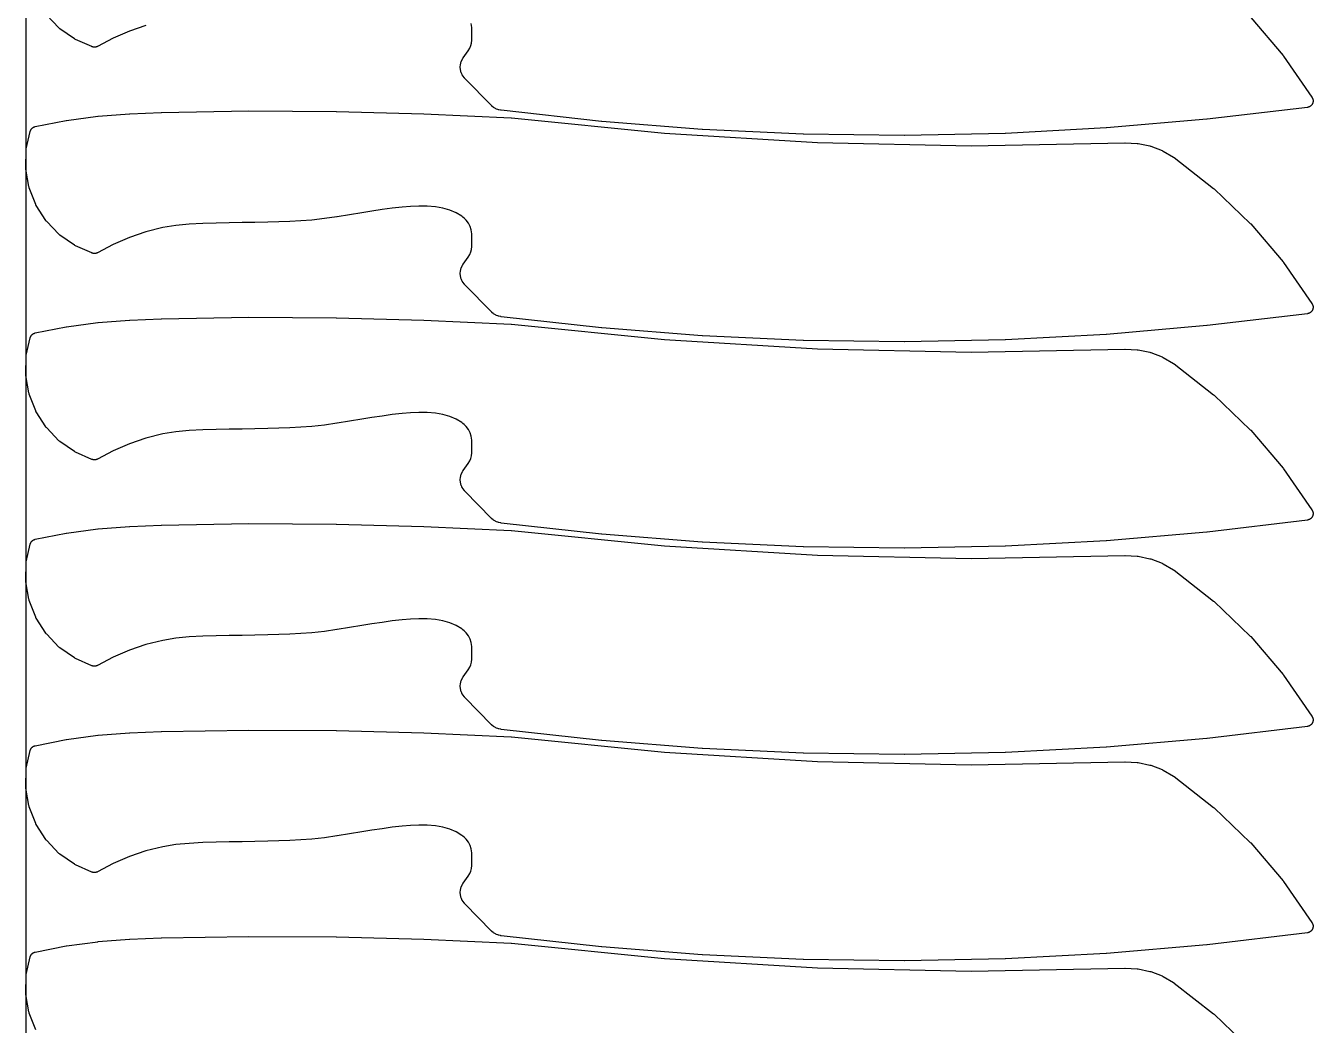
# Model space of a CAD drawing. Header units: metres. Extents: x 0 to 3000, y 0 to 1240.
# Drawn here: x 0 to 399.4, y 620 to 930 of the extents above; entities that cross this region are included whole.
import ezdxf

# ---------------------------------------------------------------- set-up
doc = ezdxf.new("R2010")
doc.units = ezdxf.units.M

msp = doc.modelspace()

# ---------------------------------------------------------------- linework, layer by layer
at = {"color": 7}
msp.add_lwpolyline([(0, 0), (3000, 0), (3000, 1240), (0, 1240), (0, 0)], close=True, dxfattribs=at)
at = {"color": 1}
for points in [[(37.29, 930.08), (32.15, 928.3), (27.14, 926.12), (22.24, 923.58), (22.23, 923.57), (22.23, 923.57), (22.14, 923.53), (22.06, 923.5), (22.05, 923.49), (22.05, 923.49), (21.96, 923.46), (21.87, 923.43), (21.87, 923.43), (21.86, 923.43), (21.77, 923.41), (21.68, 923.39), (21.68, 923.39), (21.67, 923.38), (21.58, 923.37), (21.49, 923.36), (21.48, 923.36), (21.48, 923.36), (21.38, 923.36), (21.29, 923.35), (21.28, 923.35), (21.28, 923.35), (21.19, 923.36), (21.09, 923.37), (21.09, 923.37), (21.08, 923.37), (20.99, 923.38), (20.9, 923.4), (20.9, 923.4), (20.89, 923.4), (20.8, 923.42), (20.71, 923.45), (20.71, 923.45), (20.7, 923.45), (20.61, 923.48), (20.53, 923.51), (20.52, 923.52), (20.52, 923.52), (15.44, 925.73), (15.27, 925.82), (15.1, 925.92), (10.6, 929.05), (10.44, 929.17), (10.3, 929.31), (6.5, 933.26)], [(380, 932.55), (390.05, 920.76), (390.17, 920.6), (399, 907.82), (399.05, 907.74), (399.1, 907.66), (399.1, 907.65), (399.1, 907.65), (399.15, 907.57), (399.19, 907.48), (399.19, 907.48), (399.19, 907.47), (399.22, 907.39), (399.26, 907.3), (399.26, 907.29), (399.26, 907.29), (399.28, 907.2), (399.31, 907.11), (399.31, 907.1), (399.31, 907.1), (399.33, 907.01), (399.34, 906.92), (399.34, 906.91), (399.34, 906.91), (399.35, 906.81), (399.35, 906.72), (399.35, 906.71), (399.35, 906.71), (399.35, 906.62), (399.35, 906.52), (399.35, 906.52), (399.35, 906.51), (399.34, 906.42), (399.32, 906.33), (399.32, 906.32), (399.32, 906.32), (399.3, 906.23), (399.28, 906.14), (399.28, 906.13), (399.28, 906.13), (399.25, 906.04), (399.22, 905.95), (399.22, 905.95), (399.21, 905.94), (399.18, 905.86), (399.14, 905.77), (399.14, 905.77), (399.13, 905.76), (399.09, 905.68), (399.04, 905.6), (399.04, 905.6), (399.03, 905.59), (398.98, 905.52), (398.93, 905.44), (398.92, 905.44), (398.92, 905.43), (398.86, 905.36), (398.8, 905.29), (398.79, 905.29), (398.79, 905.29), (398.72, 905.22), (398.66, 905.16), (398.65, 905.16), (398.65, 905.15), (398.57, 905.1), (398.5, 905.04), (398.5, 905.04), (398.49, 905.03), (398.41, 904.98), (398.33, 904.93), (398.33, 904.93), (398.32, 904.93), (398.24, 904.89), (398.16, 904.85), (398.15, 904.85), (398.15, 904.84), (398.06, 904.81), (397.97, 904.78), (397.97, 904.78), (397.96, 904.77), (397.88, 904.75), (397.79, 904.73), (397.78, 904.72), (397.78, 904.72), (397.68, 904.71), (397.59, 904.69), (366.48, 900.98), (366.42, 900.98), (335.23, 898.29), (335.17, 898.29), (303.93, 896.63), (303.86, 896.63), (272.59, 896), (272.52, 896), (241.25, 896.4), (241.18, 896.4), (209.93, 897.82), (209.86, 897.83), (178.66, 900.28), (178.59, 900.29), (147.46, 903.77), (147.46, 903.77), (147.45, 903.77), (147.36, 903.78), (147.26, 903.8), (147.26, 903.8), (147.26, 903.8), (146.77, 903.9), (146.61, 903.94), (146.45, 904), (145.99, 904.18), (145.84, 904.25), (145.69, 904.33), (145.27, 904.59), (145.13, 904.68), (145, 904.78), (144.62, 905.11), (144.56, 905.17), (144.5, 905.22), (136.22, 913.65), (136.17, 913.71), (136.12, 913.76), (136.12, 913.76), (136.1, 913.78), (136.09, 913.79), (136.04, 913.86), (136, 913.92), (135.4, 914.79), (135.31, 914.94), (135.23, 915.1), (135.16, 915.26), (135.11, 915.43), (134.86, 916.42), (134.82, 916.64), (134.8, 916.87), (134.81, 917.1), (134.9, 918.12), (134.92, 918.29), (134.96, 918.47), (135.02, 918.63), (135.08, 918.79), (135.53, 919.75), (135.57, 919.82), (135.61, 919.89), (135.62, 919.9), (135.63, 919.92), (135.67, 919.99), (135.71, 920.05), (137.29, 922.27), (137.76, 923.05), (138.08, 923.83), (138.27, 924.65), (138.34, 925.56), (138.34, 929.43), (138.22, 930.68)], [(3.09, 618.58), (1.08, 623.74), (1.02, 623.93), (0.98, 624.12), (0.03, 629.52), (0.01, 629.71), (0, 629.91), (0.12, 635.39), (0.14, 635.59), (0.17, 635.78), (1.38, 641.18), (1.4, 641.26), (1.41, 641.33), (1.42, 641.35), (1.43, 641.37), (1.46, 641.44), (1.48, 641.51), (1.49, 641.53), (1.5, 641.56), (1.53, 641.62), (1.56, 641.69), (1.58, 641.71), (1.59, 641.73), (1.63, 641.79), (1.66, 641.86), (1.68, 641.88), (1.69, 641.9), (1.74, 641.96), (1.78, 642.02), (1.8, 642.03), (1.81, 642.05), (1.86, 642.11), (1.91, 642.16), (1.93, 642.18), (1.95, 642.2), (2, 642.24), (2.06, 642.29), (2.08, 642.31), (2.1, 642.32), (2.16, 642.37), (2.22, 642.41), (2.24, 642.42), (2.26, 642.44), (2.32, 642.47), (2.38, 642.51), (2.41, 642.52), (2.43, 642.53), (2.49, 642.56), (2.56, 642.6), (2.58, 642.6), (2.61, 642.61), (2.68, 642.64), (2.75, 642.66), (2.77, 642.67), (2.79, 642.68), (2.86, 642.69), (2.94, 642.71), (12.53, 644.63), (12.67, 644.65), (22.33, 645.92), (22.43, 645.93), (32.16, 646.69), (32.24, 646.7), (42.03, 647.1), (42.06, 647.1), (42.08, 647.1), (69.18, 647.57), (69.23, 647.57), (96.33, 647.44), (96.37, 647.44), (123.46, 646.72), (123.51, 646.72), (150.58, 645.41), (150.63, 645.41), (150.68, 645.41), (198.12, 640.67), (245.65, 637.8), (293.26, 636.8), (340.92, 637.67), (340.98, 637.67), (341.05, 637.67), (344.78, 637.51), (344.95, 637.49), (345.11, 637.47), (348.74, 636.71), (348.9, 636.67), (349.06, 636.62), (352.52, 635.28), (352.67, 635.21), (352.82, 635.14), (356.05, 633.25), (356.07, 633.23), (356.1, 633.21), (356.16, 633.17), (356.21, 633.14), (356.24, 633.12), (356.26, 633.1), (368.51, 623.55), (368.67, 623.41), (379.86, 612.7)]]:
    msp.add_lwpolyline(points, dxfattribs=at)
for points in [[(136.12, 849.76), (136.1, 849.78), (136.09, 849.79), (136.04, 849.86), (136, 849.92), (135.4, 850.79), (135.31, 850.94), (135.23, 851.1), (135.16, 851.26), (135.11, 851.43), (134.86, 852.42), (134.82, 852.64), (134.8, 852.87), (134.81, 853.1), (134.9, 854.12), (134.92, 854.29), (134.96, 854.47), (135.02, 854.63), (135.08, 854.79), (135.53, 855.75), (135.57, 855.82), (135.61, 855.89), (135.62, 855.9), (135.63, 855.92), (135.67, 855.99), (135.71, 856.05), (137.29, 858.27), (137.76, 859.05), (138.08, 859.83), (138.27, 860.65), (138.34, 861.56), (138.34, 865.43), (138.22, 866.68), (137.9, 867.77), (137.37, 868.78), (136.61, 869.75), (136.33, 870.03), (135.98, 870.35), (135.63, 870.65), (135.32, 870.9), (133.5, 872.02), (131.52, 872.85), (129.37, 873.45), (127.13, 873.84), (124.56, 874.06), (121.99, 874.09), (119.39, 873.98), (116.77, 873.75), (113.65, 873.39), (110.53, 872.96), (107.4, 872.47), (104.26, 871.96), (100.42, 871.32), (100.41, 871.32), (96.56, 870.71), (96.53, 870.71), (92.68, 870.17), (92.63, 870.17), (88.76, 869.74), (88.7, 869.73), (85.34, 869.47), (85.29, 869.46), (81.93, 869.28), (81.89, 869.28), (78.52, 869.16), (78.5, 869.16), (75.13, 869.08), (75.12, 869.08), (71.11, 869), (71.11, 869), (67.11, 868.93), (63.11, 868.86), (59.11, 868.77), (54.89, 868.65), (50.71, 868.42), (46.58, 868.02), (42.54, 867.38), (37.29, 866.08), (32.15, 864.3), (27.14, 862.12), (22.24, 859.58), (22.23, 859.57), (22.23, 859.57), (22.14, 859.53), (22.06, 859.5), (22.05, 859.49), (22.05, 859.49), (21.96, 859.46), (21.87, 859.43), (21.87, 859.43), (21.86, 859.43), (21.77, 859.41), (21.68, 859.39), (21.68, 859.39), (21.67, 859.38), (21.58, 859.37), (21.49, 859.36), (21.48, 859.36), (21.48, 859.36), (21.38, 859.36), (21.29, 859.35), (21.28, 859.35), (21.28, 859.35), (21.19, 859.36), (21.09, 859.37), (21.09, 859.37), (21.08, 859.37), (20.99, 859.38), (20.9, 859.4), (20.9, 859.4), (20.89, 859.4), (20.8, 859.42), (20.71, 859.45), (20.71, 859.45), (20.7, 859.45), (20.61, 859.48), (20.53, 859.51), (20.52, 859.52), (20.52, 859.52), (15.44, 861.73), (15.27, 861.82), (15.1, 861.92), (10.6, 865.05), (10.44, 865.17), (10.3, 865.31), (6.5, 869.26), (6.37, 869.41), (6.25, 869.57), (3.27, 874.23), (3.17, 874.4), (3.09, 874.58), (1.08, 879.74), (1.02, 879.93), (0.98, 880.12), (0.03, 885.52), (0.01, 885.71), (0, 885.91), (0.12, 891.39), (0.14, 891.59), (0.17, 891.78), (1.38, 897.18), (1.4, 897.26), (1.41, 897.33), (1.42, 897.35), (1.43, 897.37), (1.46, 897.44), (1.48, 897.51), (1.49, 897.53), (1.5, 897.56), (1.53, 897.62), (1.56, 897.69), (1.58, 897.71), (1.59, 897.73), (1.63, 897.79), (1.66, 897.86), (1.68, 897.88), (1.69, 897.9), (1.74, 897.96), (1.78, 898.02), (1.8, 898.03), (1.81, 898.05), (1.86, 898.11), (1.91, 898.16), (1.93, 898.18), (1.95, 898.2), (2, 898.24), (2.06, 898.29), (2.08, 898.31), (2.1, 898.32), (2.16, 898.37), (2.22, 898.41), (2.24, 898.42), (2.26, 898.44), (2.32, 898.47), (2.38, 898.51), (2.41, 898.52), (2.43, 898.53), (2.49, 898.56), (2.56, 898.6), (2.58, 898.6), (2.61, 898.61), (2.68, 898.64), (2.75, 898.66), (2.77, 898.67), (2.79, 898.68), (2.86, 898.69), (2.94, 898.71), (12.53, 900.63), (12.67, 900.65), (22.33, 901.92), (22.43, 901.93), (32.16, 902.69), (32.24, 902.7), (42.03, 903.1), (42.06, 903.1), (42.08, 903.1), (69.18, 903.57), (69.23, 903.57), (96.33, 903.44), (96.37, 903.44), (123.46, 902.72), (123.51, 902.72), (150.58, 901.41), (150.63, 901.41), (150.68, 901.41), (198.12, 896.67), (245.65, 893.8), (293.26, 892.8), (340.92, 893.67), (340.98, 893.67), (341.05, 893.67), (344.78, 893.51), (344.95, 893.49), (345.11, 893.47), (348.74, 892.71), (348.9, 892.67), (349.06, 892.62), (352.52, 891.28), (352.67, 891.21), (352.82, 891.14), (356.05, 889.25), (356.07, 889.23), (356.1, 889.21), (356.16, 889.17), (356.21, 889.14), (356.24, 889.12), (356.26, 889.1), (368.51, 879.55), (368.67, 879.41), (379.86, 868.7), (380, 868.55), (390.05, 856.76), (390.17, 856.6), (399, 843.82), (399.05, 843.74), (399.1, 843.66), (399.1, 843.65), (399.1, 843.65), (399.15, 843.57), (399.19, 843.48), (399.19, 843.48), (399.19, 843.47), (399.22, 843.39), (399.26, 843.3), (399.26, 843.29), (399.26, 843.29), (399.28, 843.2), (399.31, 843.11), (399.31, 843.1), (399.31, 843.1), (399.33, 843.01), (399.34, 842.92), (399.34, 842.91), (399.34, 842.91), (399.35, 842.81), (399.35, 842.72), (399.35, 842.71), (399.35, 842.71), (399.35, 842.62), (399.35, 842.52), (399.35, 842.52), (399.35, 842.51), (399.34, 842.42), (399.32, 842.33), (399.32, 842.32), (399.32, 842.32), (399.3, 842.23), (399.28, 842.14), (399.28, 842.13), (399.28, 842.13), (399.25, 842.04), (399.22, 841.95), (399.22, 841.95), (399.21, 841.94), (399.18, 841.86), (399.14, 841.77), (399.14, 841.77), (399.13, 841.76), (399.09, 841.68), (399.04, 841.6), (399.04, 841.6), (399.03, 841.59), (398.98, 841.52), (398.93, 841.44), (398.92, 841.44), (398.92, 841.43), (398.86, 841.36), (398.8, 841.29), (398.79, 841.29), (398.79, 841.29), (398.72, 841.22), (398.66, 841.16), (398.65, 841.16), (398.65, 841.15), (398.57, 841.1), (398.5, 841.04), (398.5, 841.04), (398.49, 841.03), (398.41, 840.98), (398.33, 840.93), (398.33, 840.93), (398.32, 840.93), (398.24, 840.89), (398.16, 840.85), (398.15, 840.85), (398.15, 840.84), (398.06, 840.81), (397.97, 840.78), (397.97, 840.78), (397.96, 840.77), (397.88, 840.75), (397.79, 840.73), (397.78, 840.72), (397.78, 840.72), (397.68, 840.71), (397.59, 840.69), (366.48, 836.98), (366.42, 836.98), (335.23, 834.29), (335.17, 834.29), (303.93, 832.63), (303.86, 832.63), (272.59, 832), (272.52, 832), (241.25, 832.4), (241.18, 832.4), (209.93, 833.82), (209.86, 833.83), (178.66, 836.28), (178.59, 836.29), (147.46, 839.77), (147.46, 839.77), (147.45, 839.77), (147.36, 839.78), (147.26, 839.8), (147.26, 839.8), (147.26, 839.8), (146.77, 839.9), (146.61, 839.94), (146.45, 840), (145.99, 840.18), (145.84, 840.25), (145.69, 840.33), (145.27, 840.59), (145.13, 840.68), (145, 840.78), (144.62, 841.11), (144.56, 841.17), (144.5, 841.22), (136.22, 849.65), (136.17, 849.71), (136.12, 849.76)], [(136.12, 785.76), (136.1, 785.78), (136.09, 785.79), (136.04, 785.86), (136, 785.92), (135.4, 786.79), (135.31, 786.94), (135.23, 787.1), (135.16, 787.26), (135.11, 787.43), (134.86, 788.42), (134.82, 788.64), (134.8, 788.87), (134.81, 789.1), (134.9, 790.12), (134.92, 790.29), (134.96, 790.47), (135.02, 790.63), (135.08, 790.79), (135.53, 791.75), (135.57, 791.82), (135.61, 791.89), (135.62, 791.9), (135.63, 791.92), (135.67, 791.99), (135.71, 792.05), (137.29, 794.27), (137.76, 795.05), (138.08, 795.83), (138.27, 796.65), (138.34, 797.56), (138.34, 801.43), (138.22, 802.68), (137.9, 803.77), (137.37, 804.78), (136.61, 805.75), (136.33, 806.03), (135.98, 806.35), (135.63, 806.65), (135.32, 806.9), (133.5, 808.02), (131.52, 808.85), (129.37, 809.45), (127.13, 809.84), (124.56, 810.06), (121.99, 810.09), (119.39, 809.98), (116.77, 809.75), (113.65, 809.39), (110.53, 808.96), (107.4, 808.47), (104.26, 807.96), (100.42, 807.32), (100.41, 807.32), (96.56, 806.71), (96.53, 806.71), (92.68, 806.17), (92.63, 806.17), (88.76, 805.74), (88.7, 805.73), (85.34, 805.47), (85.29, 805.46), (81.93, 805.28), (81.89, 805.28), (78.52, 805.16), (78.5, 805.16), (75.13, 805.08), (75.12, 805.08), (71.11, 805), (71.11, 805), (67.11, 804.93), (63.11, 804.86), (59.11, 804.77), (54.89, 804.65), (50.71, 804.42), (46.58, 804.02), (42.54, 803.38), (37.29, 802.08), (32.15, 800.3), (27.14, 798.12), (22.24, 795.58), (22.23, 795.57), (22.23, 795.57), (22.14, 795.53), (22.06, 795.5), (22.05, 795.49), (22.05, 795.49), (21.96, 795.46), (21.87, 795.43), (21.87, 795.43), (21.86, 795.43), (21.77, 795.41), (21.68, 795.39), (21.68, 795.39), (21.67, 795.38), (21.58, 795.37), (21.49, 795.36), (21.48, 795.36), (21.48, 795.36), (21.38, 795.36), (21.29, 795.35), (21.28, 795.35), (21.28, 795.35), (21.19, 795.36), (21.09, 795.37), (21.09, 795.37), (21.08, 795.37), (20.99, 795.38), (20.9, 795.4), (20.9, 795.4), (20.89, 795.4), (20.8, 795.42), (20.71, 795.45), (20.71, 795.45), (20.7, 795.45), (20.61, 795.48), (20.53, 795.51), (20.52, 795.52), (20.52, 795.52), (15.44, 797.73), (15.27, 797.82), (15.1, 797.92), (10.6, 801.05), (10.44, 801.17), (10.3, 801.31), (6.5, 805.26), (6.37, 805.41), (6.25, 805.57), (3.27, 810.23), (3.17, 810.4), (3.09, 810.58), (1.08, 815.74), (1.02, 815.93), (0.98, 816.12), (0.03, 821.52), (0.01, 821.71), (0, 821.91), (0.12, 827.39), (0.14, 827.59), (0.17, 827.78), (1.38, 833.18), (1.4, 833.26), (1.41, 833.33), (1.42, 833.35), (1.43, 833.37), (1.46, 833.44), (1.48, 833.51), (1.49, 833.53), (1.5, 833.56), (1.53, 833.62), (1.56, 833.69), (1.58, 833.71), (1.59, 833.73), (1.63, 833.79), (1.66, 833.86), (1.68, 833.88), (1.69, 833.9), (1.74, 833.96), (1.78, 834.02), (1.8, 834.03), (1.81, 834.05), (1.86, 834.11), (1.91, 834.16), (1.93, 834.18), (1.95, 834.2), (2, 834.24), (2.06, 834.29), (2.08, 834.31), (2.1, 834.32), (2.16, 834.37), (2.22, 834.41), (2.24, 834.42), (2.26, 834.44), (2.32, 834.47), (2.38, 834.51), (2.41, 834.52), (2.43, 834.53), (2.49, 834.56), (2.56, 834.6), (2.58, 834.6), (2.61, 834.61), (2.68, 834.64), (2.75, 834.66), (2.77, 834.67), (2.79, 834.68), (2.86, 834.69), (2.94, 834.71), (12.53, 836.63), (12.67, 836.65), (22.33, 837.92), (22.43, 837.93), (32.16, 838.69), (32.24, 838.7), (42.03, 839.1), (42.06, 839.1), (42.08, 839.1), (69.18, 839.57), (69.23, 839.57), (96.33, 839.44), (96.37, 839.44), (123.46, 838.72), (123.51, 838.72), (150.58, 837.41), (150.63, 837.41), (150.68, 837.41), (198.12, 832.67), (245.65, 829.8), (293.26, 828.8), (340.92, 829.67), (340.98, 829.67), (341.05, 829.67), (344.78, 829.51), (344.95, 829.49), (345.11, 829.47), (348.74, 828.71), (348.9, 828.67), (349.06, 828.62), (352.52, 827.28), (352.67, 827.21), (352.82, 827.14), (356.05, 825.25), (356.07, 825.23), (356.1, 825.21), (356.16, 825.17), (356.21, 825.14), (356.24, 825.12), (356.26, 825.1), (368.51, 815.55), (368.67, 815.41), (379.86, 804.7), (380, 804.55), (390.05, 792.76), (390.17, 792.6), (399, 779.82), (399.05, 779.74), (399.1, 779.66), (399.1, 779.65), (399.1, 779.65), (399.15, 779.57), (399.19, 779.48), (399.19, 779.48), (399.19, 779.47), (399.22, 779.39), (399.26, 779.3), (399.26, 779.29), (399.26, 779.29), (399.28, 779.2), (399.31, 779.11), (399.31, 779.1), (399.31, 779.1), (399.33, 779.01), (399.34, 778.92), (399.34, 778.91), (399.34, 778.91), (399.35, 778.81), (399.35, 778.72), (399.35, 778.71), (399.35, 778.71), (399.35, 778.62), (399.35, 778.52), (399.35, 778.52), (399.35, 778.51), (399.34, 778.42), (399.32, 778.33), (399.32, 778.32), (399.32, 778.32), (399.3, 778.23), (399.28, 778.14), (399.28, 778.13), (399.28, 778.13), (399.25, 778.04), (399.22, 777.95), (399.22, 777.95), (399.21, 777.94), (399.18, 777.86), (399.14, 777.77), (399.14, 777.77), (399.13, 777.76), (399.09, 777.68), (399.04, 777.6), (399.04, 777.6), (399.03, 777.59), (398.98, 777.52), (398.93, 777.44), (398.92, 777.44), (398.92, 777.43), (398.86, 777.36), (398.8, 777.29), (398.79, 777.29), (398.79, 777.29), (398.72, 777.22), (398.66, 777.16), (398.65, 777.16), (398.65, 777.15), (398.57, 777.1), (398.5, 777.04), (398.5, 777.04), (398.49, 777.03), (398.41, 776.98), (398.33, 776.93), (398.33, 776.93), (398.32, 776.93), (398.24, 776.89), (398.16, 776.85), (398.15, 776.85), (398.15, 776.84), (398.06, 776.81), (397.97, 776.78), (397.97, 776.78), (397.96, 776.77), (397.88, 776.75), (397.79, 776.73), (397.78, 776.72), (397.78, 776.72), (397.68, 776.71), (397.59, 776.69), (366.48, 772.98), (366.42, 772.98), (335.23, 770.29), (335.17, 770.29), (303.93, 768.63), (303.86, 768.63), (272.59, 768), (272.52, 768), (241.25, 768.4), (241.18, 768.4), (209.93, 769.82), (209.86, 769.83), (178.66, 772.28), (178.59, 772.29), (147.46, 775.77), (147.46, 775.77), (147.45, 775.77), (147.36, 775.78), (147.26, 775.8), (147.26, 775.8), (147.26, 775.8), (146.77, 775.9), (146.61, 775.94), (146.45, 776), (145.99, 776.18), (145.84, 776.25), (145.69, 776.33), (145.27, 776.59), (145.13, 776.68), (145, 776.78), (144.62, 777.11), (144.56, 777.17), (144.5, 777.22), (136.22, 785.65), (136.17, 785.71), (136.12, 785.76)], [(136.12, 721.76), (136.1, 721.78), (136.09, 721.79), (136.04, 721.86), (136, 721.92), (135.4, 722.79), (135.31, 722.94), (135.23, 723.1), (135.16, 723.26), (135.11, 723.43), (134.86, 724.42), (134.82, 724.64), (134.8, 724.87), (134.81, 725.1), (134.9, 726.12), (134.92, 726.29), (134.96, 726.47), (135.02, 726.63), (135.08, 726.79), (135.53, 727.75), (135.57, 727.82), (135.61, 727.89), (135.62, 727.9), (135.63, 727.92), (135.67, 727.99), (135.71, 728.05), (137.29, 730.27), (137.76, 731.05), (138.08, 731.83), (138.27, 732.65), (138.34, 733.56), (138.34, 737.43), (138.22, 738.68), (137.9, 739.77), (137.37, 740.78), (136.61, 741.75), (136.33, 742.03), (135.98, 742.35), (135.63, 742.65), (135.32, 742.9), (133.5, 744.02), (131.52, 744.85), (129.37, 745.45), (127.13, 745.84), (124.56, 746.06), (121.99, 746.09), (119.39, 745.98), (116.77, 745.75), (113.65, 745.39), (110.53, 744.96), (107.4, 744.47), (104.26, 743.96), (100.42, 743.32), (100.41, 743.32), (96.56, 742.71), (96.53, 742.71), (92.68, 742.17), (92.63, 742.17), (88.76, 741.74), (88.7, 741.73), (85.34, 741.47), (85.29, 741.46), (81.93, 741.28), (81.89, 741.28), (78.52, 741.16), (78.5, 741.16), (75.13, 741.08), (75.12, 741.08), (71.11, 741), (71.11, 741), (67.11, 740.93), (63.11, 740.86), (59.11, 740.77), (54.89, 740.65), (50.71, 740.42), (46.58, 740.02), (42.54, 739.38), (37.29, 738.08), (32.15, 736.3), (27.14, 734.12), (22.24, 731.58), (22.23, 731.57), (22.23, 731.57), (22.14, 731.53), (22.06, 731.5), (22.05, 731.49), (22.05, 731.49), (21.96, 731.46), (21.87, 731.43), (21.87, 731.43), (21.86, 731.43), (21.77, 731.41), (21.68, 731.39), (21.68, 731.39), (21.67, 731.38), (21.58, 731.37), (21.49, 731.36), (21.48, 731.36), (21.48, 731.36), (21.38, 731.36), (21.29, 731.35), (21.28, 731.35), (21.28, 731.35), (21.19, 731.36), (21.09, 731.37), (21.09, 731.37), (21.08, 731.37), (20.99, 731.38), (20.9, 731.4), (20.9, 731.4), (20.89, 731.4), (20.8, 731.42), (20.71, 731.45), (20.71, 731.45), (20.7, 731.45), (20.61, 731.48), (20.53, 731.51), (20.52, 731.52), (20.52, 731.52), (15.44, 733.73), (15.27, 733.82), (15.1, 733.92), (10.6, 737.05), (10.44, 737.17), (10.3, 737.31), (6.5, 741.26), (6.37, 741.41), (6.25, 741.57), (3.27, 746.23), (3.17, 746.4), (3.09, 746.58), (1.08, 751.74), (1.02, 751.93), (0.98, 752.12), (0.03, 757.52), (0.01, 757.71), (0, 757.91), (0.12, 763.39), (0.14, 763.59), (0.17, 763.78), (1.38, 769.18), (1.4, 769.26), (1.41, 769.33), (1.42, 769.35), (1.43, 769.37), (1.46, 769.44), (1.48, 769.51), (1.49, 769.53), (1.5, 769.56), (1.53, 769.62), (1.56, 769.69), (1.58, 769.71), (1.59, 769.73), (1.63, 769.79), (1.66, 769.86), (1.68, 769.88), (1.69, 769.9), (1.74, 769.96), (1.78, 770.02), (1.8, 770.03), (1.81, 770.05), (1.86, 770.11), (1.91, 770.16), (1.93, 770.18), (1.95, 770.2), (2, 770.24), (2.06, 770.29), (2.08, 770.31), (2.1, 770.32), (2.16, 770.37), (2.22, 770.41), (2.24, 770.42), (2.26, 770.44), (2.32, 770.47), (2.38, 770.51), (2.41, 770.52), (2.43, 770.53), (2.49, 770.56), (2.56, 770.6), (2.58, 770.6), (2.61, 770.61), (2.68, 770.64), (2.75, 770.66), (2.77, 770.67), (2.79, 770.68), (2.86, 770.69), (2.94, 770.71), (12.53, 772.63), (12.67, 772.65), (22.33, 773.92), (22.43, 773.93), (32.16, 774.69), (32.24, 774.7), (42.03, 775.1), (42.06, 775.1), (42.08, 775.1), (69.18, 775.57), (69.23, 775.57), (96.33, 775.44), (96.37, 775.44), (123.46, 774.72), (123.51, 774.72), (150.58, 773.41), (150.63, 773.41), (150.68, 773.41), (198.12, 768.67), (245.65, 765.8), (293.26, 764.8), (340.92, 765.67), (340.98, 765.67), (341.05, 765.67), (344.78, 765.51), (344.95, 765.49), (345.11, 765.47), (348.74, 764.71), (348.9, 764.67), (349.06, 764.62), (352.52, 763.28), (352.67, 763.21), (352.82, 763.14), (356.05, 761.25), (356.07, 761.23), (356.1, 761.21), (356.16, 761.17), (356.21, 761.14), (356.24, 761.12), (356.26, 761.1), (368.51, 751.55), (368.67, 751.41), (379.86, 740.7), (380, 740.55), (390.05, 728.76), (390.17, 728.6), (399, 715.82), (399.05, 715.74), (399.1, 715.66), (399.1, 715.65), (399.1, 715.65), (399.15, 715.57), (399.19, 715.48), (399.19, 715.48), (399.19, 715.47), (399.22, 715.39), (399.26, 715.3), (399.26, 715.29), (399.26, 715.29), (399.28, 715.2), (399.31, 715.11), (399.31, 715.1), (399.31, 715.1), (399.33, 715.01), (399.34, 714.92), (399.34, 714.91), (399.34, 714.91), (399.35, 714.81), (399.35, 714.72), (399.35, 714.71), (399.35, 714.71), (399.35, 714.62), (399.35, 714.52), (399.35, 714.52), (399.35, 714.51), (399.34, 714.42), (399.32, 714.33), (399.32, 714.32), (399.32, 714.32), (399.3, 714.23), (399.28, 714.14), (399.28, 714.13), (399.28, 714.13), (399.25, 714.04), (399.22, 713.95), (399.22, 713.95), (399.21, 713.94), (399.18, 713.86), (399.14, 713.77), (399.14, 713.77), (399.13, 713.76), (399.09, 713.68), (399.04, 713.6), (399.04, 713.6), (399.03, 713.59), (398.98, 713.52), (398.93, 713.44), (398.92, 713.44), (398.92, 713.43), (398.86, 713.36), (398.8, 713.29), (398.79, 713.29), (398.79, 713.29), (398.72, 713.22), (398.66, 713.16), (398.65, 713.16), (398.65, 713.15), (398.57, 713.1), (398.5, 713.04), (398.5, 713.04), (398.49, 713.03), (398.41, 712.98), (398.33, 712.93), (398.33, 712.93), (398.32, 712.93), (398.24, 712.89), (398.16, 712.85), (398.15, 712.85), (398.15, 712.84), (398.06, 712.81), (397.97, 712.78), (397.97, 712.78), (397.96, 712.77), (397.88, 712.75), (397.79, 712.73), (397.78, 712.72), (397.78, 712.72), (397.68, 712.71), (397.59, 712.69), (366.48, 708.98), (366.42, 708.98), (335.23, 706.29), (335.17, 706.29), (303.93, 704.63), (303.86, 704.63), (272.59, 704), (272.52, 704), (241.25, 704.4), (241.18, 704.4), (209.93, 705.82), (209.86, 705.83), (178.66, 708.28), (178.59, 708.29), (147.46, 711.77), (147.46, 711.77), (147.45, 711.77), (147.36, 711.78), (147.26, 711.8), (147.26, 711.8), (147.26, 711.8), (146.77, 711.9), (146.61, 711.94), (146.45, 712), (145.99, 712.18), (145.84, 712.25), (145.69, 712.33), (145.27, 712.59), (145.13, 712.68), (145, 712.78), (144.62, 713.11), (144.56, 713.17), (144.5, 713.22), (136.22, 721.65), (136.17, 721.71), (136.12, 721.76)], [(136.12, 657.76), (136.1, 657.78), (136.09, 657.79), (136.04, 657.86), (136, 657.92), (135.4, 658.79), (135.31, 658.94), (135.23, 659.1), (135.16, 659.26), (135.11, 659.43), (134.86, 660.42), (134.82, 660.64), (134.8, 660.87), (134.81, 661.1), (134.9, 662.12), (134.92, 662.29), (134.96, 662.47), (135.02, 662.63), (135.08, 662.79), (135.53, 663.75), (135.57, 663.82), (135.61, 663.89), (135.62, 663.9), (135.63, 663.92), (135.67, 663.99), (135.71, 664.05), (137.29, 666.27), (137.76, 667.05), (138.08, 667.83), (138.27, 668.65), (138.34, 669.56), (138.34, 673.43), (138.22, 674.68), (137.9, 675.77), (137.37, 676.78), (136.61, 677.75), (136.33, 678.03), (135.98, 678.35), (135.63, 678.65), (135.32, 678.9), (133.5, 680.02), (131.52, 680.85), (129.37, 681.45), (127.13, 681.84), (124.56, 682.06), (121.99, 682.09), (119.39, 681.98), (116.77, 681.75), (113.65, 681.39), (110.53, 680.96), (107.4, 680.47), (104.26, 679.96), (100.42, 679.32), (100.41, 679.32), (96.56, 678.71), (96.53, 678.71), (92.68, 678.17), (92.63, 678.17), (88.76, 677.74), (88.7, 677.73), (85.34, 677.47), (85.29, 677.46), (81.93, 677.28), (81.89, 677.28), (78.52, 677.16), (78.5, 677.16), (75.13, 677.08), (75.12, 677.08), (71.11, 677), (71.11, 677), (67.11, 676.93), (63.11, 676.86), (59.11, 676.77), (54.89, 676.65), (50.71, 676.42), (46.58, 676.02), (42.54, 675.38), (37.29, 674.08), (32.15, 672.3), (27.14, 670.12), (22.24, 667.58), (22.23, 667.57), (22.23, 667.57), (22.14, 667.53), (22.06, 667.5), (22.05, 667.49), (22.05, 667.49), (21.96, 667.46), (21.87, 667.43), (21.87, 667.43), (21.86, 667.43), (21.77, 667.41), (21.68, 667.39), (21.68, 667.39), (21.67, 667.38), (21.58, 667.37), (21.49, 667.36), (21.48, 667.36), (21.48, 667.36), (21.38, 667.36), (21.29, 667.35), (21.28, 667.35), (21.28, 667.35), (21.19, 667.36), (21.09, 667.37), (21.09, 667.37), (21.08, 667.37), (20.99, 667.38), (20.9, 667.4), (20.9, 667.4), (20.89, 667.4), (20.8, 667.42), (20.71, 667.45), (20.71, 667.45), (20.7, 667.45), (20.61, 667.48), (20.53, 667.51), (20.52, 667.52), (20.52, 667.52), (15.44, 669.73), (15.27, 669.82), (15.1, 669.92), (10.6, 673.05), (10.44, 673.17), (10.3, 673.31), (6.5, 677.26), (6.37, 677.41), (6.25, 677.57), (3.27, 682.23), (3.17, 682.4), (3.09, 682.58), (1.08, 687.74), (1.02, 687.93), (0.98, 688.12), (0.03, 693.52), (0.01, 693.71), (0, 693.91), (0.12, 699.39), (0.14, 699.59), (0.17, 699.78), (1.38, 705.18), (1.4, 705.26), (1.41, 705.33), (1.42, 705.35), (1.43, 705.37), (1.46, 705.44), (1.48, 705.51), (1.49, 705.53), (1.5, 705.56), (1.53, 705.62), (1.56, 705.69), (1.58, 705.71), (1.59, 705.73), (1.63, 705.79), (1.66, 705.86), (1.68, 705.88), (1.69, 705.9), (1.74, 705.96), (1.78, 706.02), (1.8, 706.03), (1.81, 706.05), (1.86, 706.11), (1.91, 706.16), (1.93, 706.18), (1.95, 706.2), (2, 706.24), (2.06, 706.29), (2.08, 706.31), (2.1, 706.32), (2.16, 706.37), (2.22, 706.41), (2.24, 706.42), (2.26, 706.44), (2.32, 706.47), (2.38, 706.51), (2.41, 706.52), (2.43, 706.53), (2.49, 706.56), (2.56, 706.6), (2.58, 706.6), (2.61, 706.61), (2.68, 706.64), (2.75, 706.66), (2.77, 706.67), (2.79, 706.68), (2.86, 706.69), (2.94, 706.71), (12.53, 708.63), (12.67, 708.65), (22.33, 709.92), (22.43, 709.93), (32.16, 710.69), (32.24, 710.7), (42.03, 711.1), (42.06, 711.1), (42.08, 711.1), (69.18, 711.57), (69.23, 711.57), (96.33, 711.44), (96.37, 711.44), (123.46, 710.72), (123.51, 710.72), (150.58, 709.41), (150.63, 709.41), (150.68, 709.41), (198.12, 704.67), (245.65, 701.8), (293.26, 700.8), (340.92, 701.67), (340.98, 701.67), (341.05, 701.67), (344.78, 701.51), (344.95, 701.49), (345.11, 701.47), (348.74, 700.71), (348.9, 700.67), (349.06, 700.62), (352.52, 699.28), (352.67, 699.21), (352.82, 699.14), (356.05, 697.25), (356.07, 697.23), (356.1, 697.21), (356.16, 697.17), (356.21, 697.14), (356.24, 697.12), (356.26, 697.1), (368.51, 687.55), (368.67, 687.41), (379.86, 676.7), (380, 676.55), (390.05, 664.76), (390.17, 664.6), (399, 651.82), (399.05, 651.74), (399.1, 651.66), (399.1, 651.65), (399.1, 651.65), (399.15, 651.57), (399.19, 651.48), (399.19, 651.48), (399.19, 651.47), (399.22, 651.39), (399.26, 651.3), (399.26, 651.29), (399.26, 651.29), (399.28, 651.2), (399.31, 651.11), (399.31, 651.1), (399.31, 651.1), (399.33, 651.01), (399.34, 650.92), (399.34, 650.91), (399.34, 650.91), (399.35, 650.81), (399.35, 650.72), (399.35, 650.71), (399.35, 650.71), (399.35, 650.62), (399.35, 650.52), (399.35, 650.52), (399.35, 650.51), (399.34, 650.42), (399.32, 650.33), (399.32, 650.32), (399.32, 650.32), (399.3, 650.23), (399.28, 650.14), (399.28, 650.13), (399.28, 650.13), (399.25, 650.04), (399.22, 649.95), (399.22, 649.95), (399.21, 649.94), (399.18, 649.86), (399.14, 649.77), (399.14, 649.77), (399.13, 649.76), (399.09, 649.68), (399.04, 649.6), (399.04, 649.6), (399.03, 649.59), (398.98, 649.52), (398.93, 649.44), (398.92, 649.44), (398.92, 649.43), (398.86, 649.36), (398.8, 649.29), (398.79, 649.29), (398.79, 649.29), (398.72, 649.22), (398.66, 649.16), (398.65, 649.16), (398.65, 649.15), (398.57, 649.1), (398.5, 649.04), (398.5, 649.04), (398.49, 649.03), (398.41, 648.98), (398.33, 648.93), (398.33, 648.93), (398.32, 648.93), (398.24, 648.89), (398.16, 648.85), (398.15, 648.85), (398.15, 648.84), (398.06, 648.81), (397.97, 648.78), (397.97, 648.78), (397.96, 648.77), (397.88, 648.75), (397.79, 648.73), (397.78, 648.72), (397.78, 648.72), (397.68, 648.71), (397.59, 648.69), (366.48, 644.98), (366.42, 644.98), (335.23, 642.29), (335.17, 642.29), (303.93, 640.63), (303.86, 640.63), (272.59, 640), (272.52, 640), (241.25, 640.4), (241.18, 640.4), (209.93, 641.82), (209.86, 641.83), (178.66, 644.28), (178.59, 644.29), (147.46, 647.77), (147.46, 647.77), (147.45, 647.77), (147.36, 647.78), (147.26, 647.8), (147.26, 647.8), (147.26, 647.8), (146.77, 647.9), (146.61, 647.94), (146.45, 648), (145.99, 648.18), (145.84, 648.25), (145.69, 648.33), (145.27, 648.59), (145.13, 648.68), (145, 648.78), (144.62, 649.11), (144.56, 649.17), (144.5, 649.22), (136.22, 657.65), (136.17, 657.71), (136.12, 657.76)]]:
    msp.add_lwpolyline(points, close=True, dxfattribs=at)

doc.saveas('drawing.dxf')
